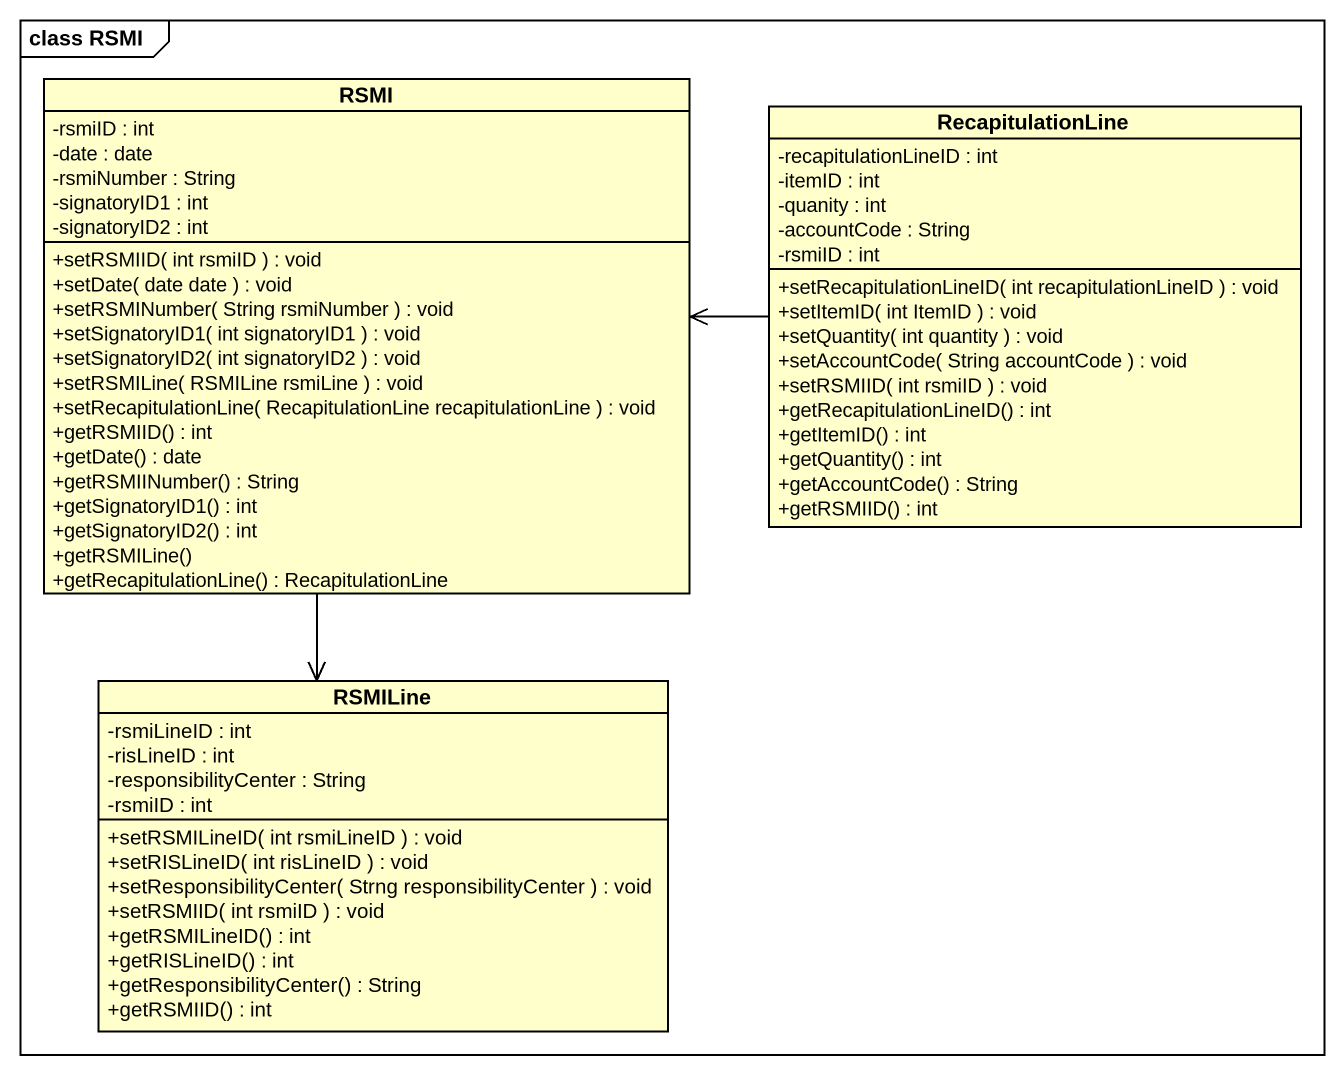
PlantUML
@startuml
mainframe class RSMI
hide circle
hide empty members
skinparam classAttributeIconSize 0
class RSMI {
  -rsmiID : int
  -date : date
  -rsmiNumber : String
  -signatoryID1 : int
  -signatoryID2 : int
  +setRSMIID( int rsmiID ) : void
  +setDate( date date ) : void
  +setRSMINumber( String rsmiNumber ) : void
  +setSignatoryID1( int signatoryID1 ) : void
  +setSignatoryID2( int signatoryID2 ) : void
  +setRSMILine( RSMILine rsmiLine ) : void
  +setRecapitulationLine( RecapitulationLine recapitulationLine ) : void
  +getRSMIID() : int
  +getDate() : date
  +getRSMIINumber() : String
  +getSignatoryID1() : int
  +getSignatoryID2() : int
  +getRSMILine()
  +getRecapitulationLine() : RecapitulationLine
}
class RecapitulationLine {
  -recapitulationLineID : int
  -itemID : int
  -quanity : int
  -accountCode : String
  -rsmiID : int
  +setRecapitulationLineID( int recapitulationLineID ) : void
  +setItemID( int ItemID ) : void
  +setQuantity( int quantity ) : void
  +setAccountCode( String accountCode ) : void
  +setRSMIID( int rsmiID ) : void
  +getRecapitulationLineID() : int
  +getItemID() : int
  +getQuantity() : int
  +getAccountCode() : String
  +getRSMIID() : int
}
class RSMILine {
  -rsmiLineID : int
  -risLineID : int
  -responsibilityCenter : String
  -rsmiID : int
  +setRSMILineID( int rsmiLineID ) : void
  +setRISLineID( int risLineID ) : void
  +setResponsibilityCenter( Strng responsibilityCenter ) : void
  +setRSMIID( int rsmiID ) : void
  +getRSMILineID() : int
  +getRISLineID() : int
  +getResponsibilityCenter() : String
  +getRSMIID() : int
}
RSMI --> RSMILine
RecapitulationLine -left-> RSMI
@enduml
